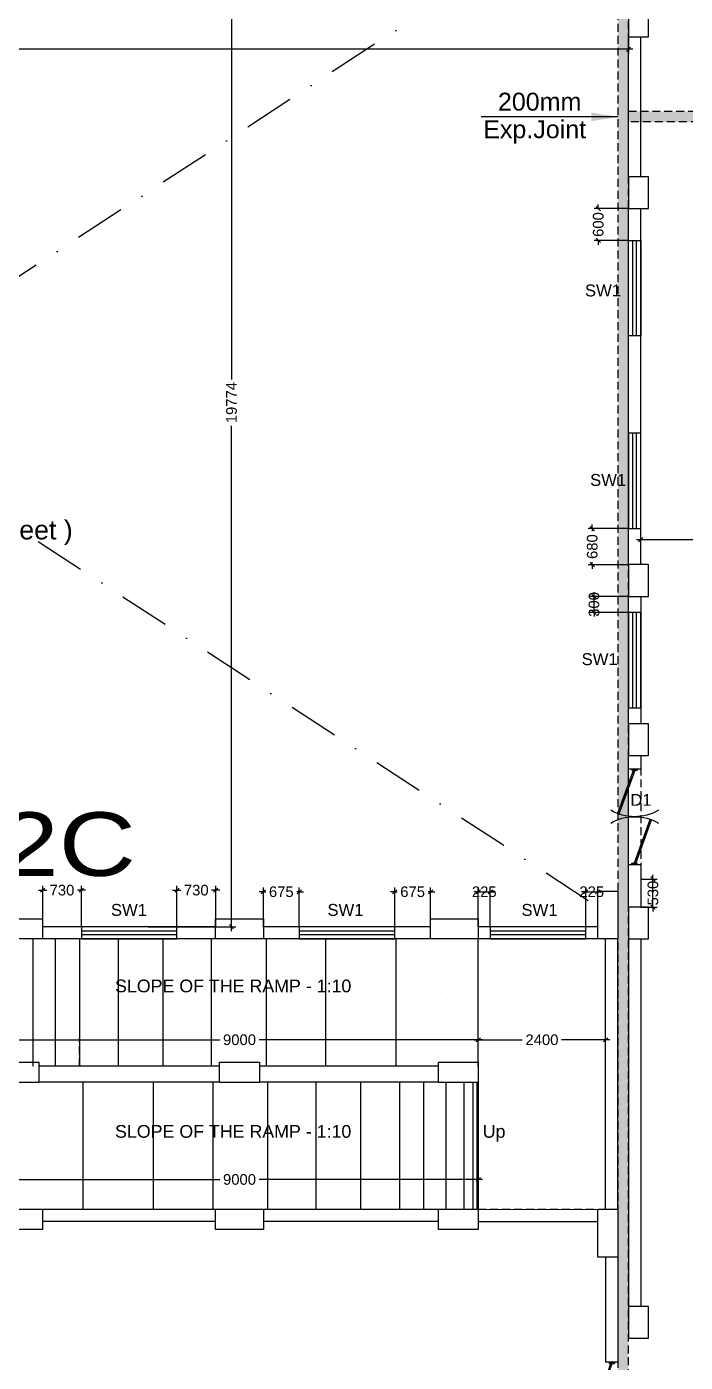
# Model space of a CAD drawing. Extents: x 6345096 to 6738923, y -6490958 to -6305885.
# Drawn here: x 6595709 to 6608120, y -6400465 to -6375273 of the extents above; entities that cross this region are included whole.
import ezdxf
from ezdxf.enums import TextEntityAlignment as Align

# ---------------------------------------------------------------- set-up
doc = ezdxf.new("R2010")
doc.units = 0
doc.header["$LTSCALE"] = 600
doc.header["$MEASUREMENT"] = 0
doc.header["$PDMODE"] = 35
doc.linetypes.add('DASHDOT', pattern=[25.4, 12.7, -6.35, 0, -6.35])
doc.linetypes.add('HIDDEN', pattern=[0.375, 0.25, -0.125])
doc.layers.get('0').update_dxf_attribs({"linetype": 'CONTINUOUS'})
doc.layers.get('Defpoints').update_dxf_attribs({"linetype": 'CONTINUOUS'})
for name, color, linetype in [('8', 8, 'CONTINUOUS'), ('BLOCKS-PROP', 2, 'CONTINUOUS'), ('DOOR', 32, 'CONTINUOUS'), ('Exp.Joint', 104, 'CONTINUOUS'), ('HS', 251, 'CONTINUOUS'), ('joinery', 7, 'CONTINUOUS'), ('LA-column', 3, 'CONTINUOUS'), ('Railing', 21, 'CONTINUOUS'), ('REVISIONS', 6, 'CONTINUOUS'), ('Stairscase', 7, 'CONTINUOUS'), ('Walls', 7, 'CONTINUOUS'), ('WIN', 151, 'CONTINUOUS'), ('Working Dim', 5, 'CONTINUOUS')]:
    doc.layers.add(name, color=color, linetype=linetype)
doc.styles.add('ari', font='arial.ttf')
doc.styles.add('ARIAL', font='arial.ttf')
doc.styles.add('ROMANS', font='romans.shx')
doc.dimstyles.new('int. dim', dxfattribs={"dimtxt": 200, "dimasz": 80, "dimexe": 80, "dimexo": 0, "dimgap": 70, "dimtad": 0, "dimdec": 0, "dimzin": 12, "dimdsep": 46, "dimtxsty": 'ari', "dimblk": 'OBLIQUE', "dimcen": 2, "dimdle": 80, "dimclrd": 256, "dimclre": 256, "dimclrt": 6, "dimadec": 0, "dimazin": 0, "dimtfac": 1, "dimtdec": 0, "dimtix": 1, "dimtmove": 2, "dimatfit": 3, "dimfxl": 1, "dimtolj": 1, "dimtzin": 0, "dimlwd": -1, "dimlwe": -1, "dimarcsym": 0})
doc.dimstyles.new('LA-Footing-dim', dxfattribs={"dimtxt": 300, "dimasz": 5, "dimexe": 25, "dimexo": 25, "dimgap": 5, "dimtad": 1, "dimdec": 0, "dimzin": 0, "dimdsep": 46, "dimtxsty": 'ROMANS', "dimblk": 'DOT', "dimcen": 0.09, "dimdle": 50, "dimclrd": 5, "dimclre": 5, "dimclrt": 6, "dimadec": 0, "dimazin": 0, "dimtfac": 1, "dimtdec": 0, "dimtix": 1, "dimtofl": 0, "dimtmove": 0, "dimatfit": 3, "dimfxl": 1, "dimtolj": 1, "dimtzin": 0, "dimarcsym": 0})

# ---------------------------------------------------------------- blocks, each defined once
blk = doc.blocks.new('_Oblique')
at = {"color": 0, "linetype": 'ByBlock', "lineweight": -2}
blk.add_line((-0.5, -0.5), (0.5, 0.5), dxfattribs=at)
blk = doc.blocks.new('*D268')
at = {"layer": 'Defpoints', "color": 0, "transparency": 16777216}
for p in [(6607280, -6384947), (6607280, -6385340, 0), (6610879, -6385340, -3)]:
    blk.add_point(p, dxfattribs=at)
at = {"layer": 'Working Dim', "transparency": 16777216}
for p, q in [((6607280, -6385340), (6607280, -6384867)), ((6610879, -6385340), (6610879, -6384867)), ((6607200, -6384947), (6608711, -6384947)), ((6610959, -6384947), (6609448, -6384947))]:
    blk.add_line(p, q, dxfattribs=at)
at = {"layer": 'Working Dim', "transparency": 16777216, "xscale": 80, "yscale": 80, "zscale": 80, "rotation": 180}
blk.add_blockref('_Oblique', (6607280, -6384947), dxfattribs=at)
at = {"layer": 'Working Dim', "transparency": 16777216, "xscale": 80, "yscale": 80, "zscale": 80}
blk.add_blockref('_Oblique', (6610879, -6384947), dxfattribs=at)
at = {"layer": 'Working Dim', "color": 6, "transparency": 16777216, "insert": (6609079, -6384947), "char_height": 200, "attachment_point": 5, "style": 'ari'}
blk.add_mtext('\\A1;3600', dxfattribs=at)
blk = doc.blocks.new('*D1073')
at = {"layer": 'Defpoints', "color": 0, "transparency": 16777216}
for p in [(6607050, -6378704, -1), (6606480, -6379304), (6607050, -6379304, 9)]:
    blk.add_point(p, dxfattribs=at)
at = {"layer": 'Working Dim', "transparency": 16777216}
for p, q in [((6606480, -6378704), (6606480, -6378624)), ((6607050, -6378704), (6606400, -6378704)), ((6606480, -6378704), (6606480, -6378713)), ((6607050, -6379304), (6606400, -6379304)), ((6606480, -6379304), (6606480, -6379296)), ((6606480, -6379304), (6606480, -6379384))]:
    blk.add_line(p, q, dxfattribs=at)
at = {"layer": 'Working Dim', "transparency": 16777216, "xscale": 80, "yscale": 80, "zscale": 80}
for p, rotation in [((6606480, -6378704), 270), ((6606480, -6379304), 90)]:
    blk.add_blockref('_Oblique', p, dxfattribs=dict(at, rotation=rotation))
at = {"layer": 'Working Dim', "color": 6, "transparency": 16777216, "insert": (6606480, -6379004), "char_height": 200, "attachment_point": 5, "rotation": 90, "style": 'ari'}
blk.add_mtext('\\A1;600', dxfattribs=at)
blk = doc.blocks.new('*D1074')
at = {"layer": 'Defpoints', "color": 0, "transparency": 16777216}
for p in [(6607050, -6384739, 9), (6606367, -6385420), (6607050, -6385420, -6)]:
    blk.add_point(p, dxfattribs=at)
at = {"layer": 'Working Dim', "transparency": 16777216}
for p, q in [((6606367, -6384739), (6606367, -6384659)), ((6607050, -6384739), (6606287, -6384739)), ((6606367, -6384739), (6606367, -6384788)), ((6607050, -6385420), (6606287, -6385420)), ((6606367, -6385420), (6606367, -6385371)), ((6606367, -6385420), (6606367, -6385500))]:
    blk.add_line(p, q, dxfattribs=at)
at = {"layer": 'Working Dim', "transparency": 16777216, "xscale": 80, "yscale": 80, "zscale": 80}
for p, rotation in [((6606367, -6384739), 270), ((6606367, -6385420), 90)]:
    blk.add_blockref('_Oblique', p, dxfattribs=dict(at, rotation=rotation))
at = {"layer": 'Working Dim', "color": 6, "transparency": 16777216, "insert": (6606367, -6385079), "char_height": 200, "attachment_point": 5, "rotation": 90, "style": 'ari'}
blk.add_mtext('\\A1;680', dxfattribs=at)
blk = doc.blocks.new('*D1075')
at = {"layer": 'Defpoints', "color": 0, "transparency": 16777216}
for p in [(6606400, -6386020), (6607050, -6386020, 9), (6607050, -6386320, 6)]:
    blk.add_point(p, dxfattribs=at)
at = {"layer": 'Working Dim', "transparency": 16777216}
for p, q in [((6606400, -6386020), (6606400, -6385940)), ((6607050, -6386020), (6606320, -6386020)), ((6606400, -6386320), (6606400, -6386020)), ((6607050, -6386320), (6606320, -6386320)), ((6606400, -6386320), (6606400, -6386400))]:
    blk.add_line(p, q, dxfattribs=at)
at = {"layer": 'Working Dim', "transparency": 16777216, "xscale": 80, "yscale": 80, "zscale": 80}
for p, rotation in [((6606400, -6386020), 270), ((6606400, -6386320), 90)]:
    blk.add_blockref('_Oblique', p, dxfattribs=dict(at, rotation=rotation))
at = {"layer": 'Working Dim', "color": 6, "transparency": 16777216, "insert": (6606400, -6386170), "char_height": 200, "attachment_point": 5, "rotation": 90, "style": 'ari'}
blk.add_mtext('\\A1;300', dxfattribs=at)
blk = doc.blocks.new('*D1076')
at = {"layer": 'Defpoints', "color": 0, "transparency": 16777216}
for p in [(6607280, -6391350, 1), (6607511, -6391350), (6607280, -6391880, -2)]:
    blk.add_point(p, dxfattribs=at)
at = {"layer": 'Working Dim', "transparency": 16777216}
for p, q in [((6607280, -6391350), (6607591, -6391350)), ((6607511, -6391350), (6607511, -6391270)), ((6607511, -6391880), (6607511, -6391350)), ((6607280, -6391880), (6607591, -6391880)), ((6607511, -6391880), (6607511, -6391960))]:
    blk.add_line(p, q, dxfattribs=at)
at = {"layer": 'Working Dim', "transparency": 16777216, "xscale": 80, "yscale": 80, "zscale": 80}
for p, rotation in [((6607511, -6391350), 270), ((6607511, -6391880), 90)]:
    blk.add_blockref('_Oblique', p, dxfattribs=dict(at, rotation=rotation))
at = {"layer": 'Working Dim', "color": 6, "transparency": 16777216, "insert": (6607511, -6391615), "char_height": 200, "attachment_point": 5, "rotation": 90, "style": 'ari'}
blk.add_mtext('\\A1;530', dxfattribs=at)
blk = doc.blocks.new('*D1207')
at = {"layer": 'Defpoints', "color": 0, "transparency": 16777216}
for p in [(6598000, -6372475, 9), (6599569, -6372475), (6598000, -6392250, 7)]:
    blk.add_point(p, dxfattribs=at)
at = {"layer": 'Working Dim', "transparency": 16777216}
for p, q in [((6598000, -6372475), (6599649, -6372475)), ((6599569, -6372395), (6599569, -6381926)), ((6599569, -6392330), (6599569, -6382799)), ((6598000, -6392250), (6599649, -6392250))]:
    blk.add_line(p, q, dxfattribs=at)
at = {"layer": 'Working Dim', "transparency": 16777216, "xscale": 80, "yscale": 80, "zscale": 80}
for p, rotation in [((6599569, -6372475), 90), ((6599569, -6392250), 270)]:
    blk.add_blockref('_Oblique', p, dxfattribs=dict(at, rotation=rotation))
at = {"layer": 'Working Dim', "color": 6, "transparency": 16777216, "insert": (6599569, -6382363), "char_height": 200, "attachment_point": 5, "rotation": 90, "style": 'ari'}
blk.add_mtext('\\A1;19774', dxfattribs=at)
blk = doc.blocks.new('_Dot')
at = {"layer": 'WIN', "color": 0, "linetype": 'ByBlock', "lineweight": -2}
blk.add_line((-0.5, 0), (-1, 0), dxfattribs=at)
at = {"layer": 'WIN', "color": 0, "linetype": 'ByBlock', "const_width": 0.5}
blk.add_lwpolyline([(-0.25, 0, 1), (0.25, 0, 1)], format="xyb", close=True, dxfattribs=at)
blk = doc.blocks.new('*D1324')
at = {"layer": 'Defpoints', "color": 0, "transparency": 16777216}
for p in [(6603320, -6391590), (6602645, -6392250, 1), (6603320, -6392250, 1)]:
    blk.add_point(p, dxfattribs=at)
at = {"layer": 'Working Dim', "transparency": 16777216}
for p, q in [((6602645, -6391590), (6602565, -6391590)), ((6602645, -6392250), (6602645, -6391510)), ((6602645, -6391590), (6602690, -6391590)), ((6603320, -6391590), (6603274, -6391590)), ((6603320, -6392250), (6603320, -6391510)), ((6603320, -6391590), (6603400, -6391590))]:
    blk.add_line(p, q, dxfattribs=at)
at = {"layer": 'Working Dim', "transparency": 16777216, "xscale": 80, "yscale": 80, "zscale": 80}
blk.add_blockref('_Oblique', (6602645, -6391590), dxfattribs=at)
at = {"layer": 'Working Dim', "transparency": 16777216, "xscale": 80, "yscale": 80, "zscale": 80, "rotation": 180}
blk.add_blockref('_Oblique', (6603320, -6391590), dxfattribs=at)
at = {"layer": 'Working Dim', "color": 6, "transparency": 16777216, "insert": (6602982, -6391590), "char_height": 200, "attachment_point": 5, "style": 'ari'}
blk.add_mtext('\\A1;675', dxfattribs=at)
blk = doc.blocks.new('*D1325')
at = {"layer": 'Defpoints', "color": 0, "transparency": 16777216}
for p in [(6599270, -6391560), (6598539, -6392250, 7), (6599270, -6392250, 1)]:
    blk.add_point(p, dxfattribs=at)
at = {"layer": 'Working Dim', "transparency": 16777216}
for p, q in [((6598539, -6392250), (6598539, -6391480)), ((6599270, -6392250), (6599270, -6391480)), ((6598459, -6391560), (6598615, -6391560)), ((6599350, -6391560), (6599194, -6391560))]:
    blk.add_line(p, q, dxfattribs=at)
at = {"layer": 'Working Dim', "transparency": 16777216, "xscale": 80, "yscale": 80, "zscale": 80, "rotation": 180}
blk.add_blockref('_Oblique', (6598539, -6391560), dxfattribs=at)
at = {"layer": 'Working Dim', "transparency": 16777216, "xscale": 80, "yscale": 80, "zscale": 80}
blk.add_blockref('_Oblique', (6599270, -6391560), dxfattribs=at)
at = {"layer": 'Working Dim', "color": 6, "transparency": 16777216, "insert": (6598904, -6391560), "char_height": 200, "attachment_point": 5, "style": 'ari'}
blk.add_mtext('\\A1;730', dxfattribs=at)
blk = doc.blocks.new('*D1336')
at = {"layer": 'Defpoints', "color": 0, "transparency": 16777216}
for p in [(6596010, -6391560), (6596010, -6392250, 1), (6596739, -6392250, 7)]:
    blk.add_point(p, dxfattribs=at)
at = {"layer": 'Working Dim', "transparency": 16777216}
for p, q in [((6596010, -6392250), (6596010, -6391480)), ((6596739, -6392250), (6596739, -6391480)), ((6595930, -6391560), (6596085, -6391560)), ((6596819, -6391560), (6596664, -6391560))]:
    blk.add_line(p, q, dxfattribs=at)
at = {"layer": 'Working Dim', "transparency": 16777216, "xscale": 80, "yscale": 80, "zscale": 80, "rotation": 180}
blk.add_blockref('_Oblique', (6596010, -6391560), dxfattribs=at)
at = {"layer": 'Working Dim', "transparency": 16777216, "xscale": 80, "yscale": 80, "zscale": 80}
blk.add_blockref('_Oblique', (6596739, -6391560), dxfattribs=at)
at = {"layer": 'Working Dim', "color": 6, "transparency": 16777216, "insert": (6596374, -6391560), "char_height": 200, "attachment_point": 5, "style": 'ari'}
blk.add_mtext('\\A1;730', dxfattribs=at)
blk = doc.blocks.new('*D1337')
at = {"layer": 'Defpoints', "color": 0, "transparency": 16777216}
for p in [(6600170, -6391590), (6600170, -6392250, 1), (6600845, -6392250, 1)]:
    blk.add_point(p, dxfattribs=at)
at = {"layer": 'Working Dim', "transparency": 16777216}
for p, q in [((6600170, -6391590), (6600090, -6391590)), ((6600170, -6392250), (6600170, -6391510)), ((6600170, -6391590), (6600215, -6391590)), ((6600845, -6391590), (6600799, -6391590)), ((6600845, -6392250), (6600845, -6391510)), ((6600845, -6391590), (6600925, -6391590))]:
    blk.add_line(p, q, dxfattribs=at)
at = {"layer": 'Working Dim', "transparency": 16777216, "xscale": 80, "yscale": 80, "zscale": 80}
blk.add_blockref('_Oblique', (6600170, -6391590), dxfattribs=at)
at = {"layer": 'Working Dim', "transparency": 16777216, "xscale": 80, "yscale": 80, "zscale": 80, "rotation": 180}
blk.add_blockref('_Oblique', (6600845, -6391590), dxfattribs=at)
at = {"layer": 'Working Dim', "color": 6, "transparency": 16777216, "insert": (6600507, -6391590), "char_height": 200, "attachment_point": 5, "style": 'ari'}
blk.add_mtext('\\A1;675', dxfattribs=at)
blk = doc.blocks.new('*D1338')
at = {"layer": 'Defpoints', "color": 0, "transparency": 16777216}
for p in [(6604445, -6391590), (6604220, -6392250, -4), (6604445, -6392250, -2)]:
    blk.add_point(p, dxfattribs=at)
at = {"layer": 'Working Dim', "transparency": 16777216}
for p, q in [((6604220, -6391590), (6604140, -6391590)), ((6604220, -6392250), (6604220, -6391510)), ((6604220, -6391590), (6604445, -6391590)), ((6604445, -6392250), (6604445, -6391510)), ((6604445, -6391590), (6604525, -6391590))]:
    blk.add_line(p, q, dxfattribs=at)
at = {"layer": 'Working Dim', "transparency": 16777216, "xscale": 80, "yscale": 80, "zscale": 80}
blk.add_blockref('_Oblique', (6604220, -6391590), dxfattribs=at)
at = {"layer": 'Working Dim', "transparency": 16777216, "xscale": 80, "yscale": 80, "zscale": 80, "rotation": 180}
blk.add_blockref('_Oblique', (6604445, -6391590), dxfattribs=at)
at = {"layer": 'Working Dim', "color": 6, "transparency": 16777216, "insert": (6604332, -6391590), "char_height": 200, "attachment_point": 5, "style": 'ari'}
blk.add_mtext('\\A1;225', dxfattribs=at)
blk = doc.blocks.new('*D1339')
at = {"layer": 'Defpoints', "color": 0, "transparency": 16777216}
for p in [(6606470, -6391590), (6606245, -6392250, -2), (6606470, -6392250, -9)]:
    blk.add_point(p, dxfattribs=at)
at = {"layer": 'Working Dim', "transparency": 16777216}
for p, q in [((6606245, -6391590), (6606165, -6391590)), ((6606245, -6392250), (6606245, -6391510)), ((6606245, -6391590), (6606470, -6391590)), ((6606470, -6392250), (6606470, -6391510)), ((6606470, -6391590), (6606550, -6391590))]:
    blk.add_line(p, q, dxfattribs=at)
at = {"layer": 'Working Dim', "transparency": 16777216, "xscale": 80, "yscale": 80, "zscale": 80}
blk.add_blockref('_Oblique', (6606245, -6391590), dxfattribs=at)
at = {"layer": 'Working Dim', "transparency": 16777216, "xscale": 80, "yscale": 80, "zscale": 80, "rotation": 180}
blk.add_blockref('_Oblique', (6606470, -6391590), dxfattribs=at)
at = {"layer": 'Working Dim', "color": 6, "transparency": 16777216, "insert": (6606357, -6391590), "char_height": 200, "attachment_point": 5, "style": 'ari'}
blk.add_mtext('\\A1;225', dxfattribs=at)
blk = doc.blocks.new('*D1342')
at = {"layer": 'Defpoints', "color": 0, "transparency": 16777216}
for p in [(6606619, -6394382), (6604219, -6394580, -5), (6606619, -6394580, -7)]:
    blk.add_point(p, dxfattribs=at)
at = {"layer": 'Working Dim', "transparency": 16777216}
for p, q in [((6604139, -6394382), (6605049, -6394382)), ((6604219, -6394580), (6604219, -6394302)), ((6606699, -6394382), (6605789, -6394382)), ((6606619, -6394580), (6606619, -6394302))]:
    blk.add_line(p, q, dxfattribs=at)
at = {"layer": 'Working Dim', "transparency": 16777216, "xscale": 80, "yscale": 80, "zscale": 80, "rotation": 180}
blk.add_blockref('_Oblique', (6604219, -6394382), dxfattribs=at)
at = {"layer": 'Working Dim', "transparency": 16777216, "xscale": 80, "yscale": 80, "zscale": 80}
blk.add_blockref('_Oblique', (6606619, -6394382), dxfattribs=at)
at = {"layer": 'Working Dim', "color": 6, "transparency": 16777216, "insert": (6605419, -6394382), "char_height": 200, "attachment_point": 5, "style": 'ari'}
blk.add_mtext('\\A1;2400', dxfattribs=at)
blk = doc.blocks.new('*D1345')
at = {"layer": 'Defpoints', "color": 0, "transparency": 16777216}
for p in [(6595219, -6394382, 0), (6604219, -6394382, 5), (6604219, -6394382)]:
    blk.add_point(p, dxfattribs=at)
at = {"layer": 'Working Dim', "transparency": 16777216}
for p, q in [((6595139, -6394382), (6599351, -6394382)), ((6595219, -6394382), (6595219, -6394302)), ((6604299, -6394382), (6600088, -6394382)), ((6604219, -6394382), (6604219, -6394302))]:
    blk.add_line(p, q, dxfattribs=at)
at = {"layer": 'Working Dim', "transparency": 16777216, "xscale": 80, "yscale": 80, "zscale": 80, "rotation": 180}
blk.add_blockref('_Oblique', (6595219, -6394382), dxfattribs=at)
at = {"layer": 'Working Dim', "transparency": 16777216, "xscale": 80, "yscale": 80, "zscale": 80}
blk.add_blockref('_Oblique', (6604219, -6394382), dxfattribs=at)
at = {"layer": 'Working Dim', "color": 6, "transparency": 16777216, "insert": (6599719, -6394382), "char_height": 200, "attachment_point": 5, "style": 'ari'}
blk.add_mtext('\\A1;9000', dxfattribs=at)
blk = doc.blocks.new('*D1346')
at = {"layer": 'Defpoints', "color": 0, "transparency": 16777216}
for p in [(6604219, -6397017), (6595219, -6397228, 5), (6604219, -6397228, 5)]:
    blk.add_point(p, dxfattribs=at)
at = {"layer": 'Working Dim', "transparency": 16777216}
for p, q in [((6595139, -6397017), (6599351, -6397017)), ((6595219, -6397228), (6595219, -6396937)), ((6604299, -6397017), (6600088, -6397017)), ((6604219, -6397228), (6604219, -6396937))]:
    blk.add_line(p, q, dxfattribs=at)
at = {"layer": 'Working Dim', "transparency": 16777216, "xscale": 80, "yscale": 80, "zscale": 80, "rotation": 180}
blk.add_blockref('_Oblique', (6595219, -6397017), dxfattribs=at)
at = {"layer": 'Working Dim', "transparency": 16777216, "xscale": 80, "yscale": 80, "zscale": 80}
blk.add_blockref('_Oblique', (6604219, -6397017), dxfattribs=at)
at = {"layer": 'Working Dim', "color": 6, "transparency": 16777216, "insert": (6599719, -6397017), "char_height": 200, "attachment_point": 5, "style": 'ari'}
blk.add_mtext('\\A1;9000', dxfattribs=at)
blk = doc.blocks.new('Z$W@#5624')
at = {"layer": 'DOOR'}
for p, q in [((19, 470), (840, 769)), ((28, 446), (849, 745)), ((183, 529), (192, 506)), ((188, 518), (680, 697)), ((676, 709), (685, 685)), ((0, 400), (0, 499)), ((0, 499), (25, 499)), ((0, 400), (25, 400)), ((19, 470), (28, 446)), ((25, 400), (25, 499)), ((1770, 453), (949, 154)), ((1779, 429), (957, 130)), ((1610, 381), (1117, 202)), ((1614, 369), (1606, 393)), ((1779, 429), (1770, 453)), ((1798, 499), (1773, 499)), ((1773, 400), (1773, 499)), ((1798, 400), (1773, 400)), ((1798, 400), (1798, 499)), ((1113, 214), (1122, 190))]:
    blk.add_line(p, q, dxfattribs=at)
at = {"layer": 'DOOR', "color": 145}
for centre, start_param, end_param in [((0, 449), 2.617994, 3.665191), ((1798, 449), -0.523599, 0.523599)]:
    blk.add_ellipse(centre, major_axis=(-899, 0), ratio=1, start_param=start_param, end_param=end_param, dxfattribs=at)
blk = doc.blocks.new('*D2048')
at = {"layer": 'Defpoints', "color": 0, "transparency": 16777216}
for p in [(6576790, -6375462), (6607050, -6375462), (6607050, -6375698)]:
    blk.add_point(p, dxfattribs=at)
at = {"layer": 'Working Dim', "transparency": 16777216}
for p, q in [((6576790, -6375462), (6576790, -6375778)), ((6607050, -6375462), (6607050, -6375778)), ((6576710, -6375698), (6591474, -6375698)), ((6607130, -6375698), (6592365, -6375698))]:
    blk.add_line(p, q, dxfattribs=at)
at = {"layer": 'Working Dim', "transparency": 16777216, "xscale": 80, "yscale": 80, "zscale": 80, "rotation": 180}
blk.add_blockref('_Oblique', (6576790, -6375698), dxfattribs=at)
at = {"layer": 'Working Dim', "transparency": 16777216, "xscale": 80, "yscale": 80, "zscale": 80}
blk.add_blockref('_Oblique', (6607050, -6375698), dxfattribs=at)
at = {"layer": 'Working Dim', "color": 6, "transparency": 16777216, "insert": (6591920, -6375698), "char_height": 200, "attachment_point": 5, "style": 'ari'}
blk.add_mtext('\\A1;30260', dxfattribs=at)
blk = doc.blocks.new('A$C2CD672AE')
at = {"layer": 'Railing', "color": 8, "linetype": 'HIDDEN'}
for p, q in [((69025.1, 61544.2, 3.6), (65615.1, 61544.2, 0.9)), ((73150.1, 61544.2, 3.5), (69775.1, 61544.2, 3.6)), ((69025.1, 61244.2, 3.6), (65615.1, 61244.2, 0.9)), ((73150.1, 61244.2, 3.5), (69767.4, 61244.2, 3.6)), ((68950.1, 58844.2, 4.6), (65690.1, 58844.2, 4.6)), ((73150.1, 58844.2, 4.6), (69850.1, 58844.2, 4.6)), ((73900.1, 58844.3, 7.5), (76150.1, 58844.3, 7.5)), ((68950.1, 58614.2, 4.6), (65690.1, 58614.2, 4.6)), ((73150.1, 58614.2, 4.6), (69850.1, 58614.2, 4.6)), ((73900.1, 58614.3, 7.5), (76150.1, 58614.3, 7.5))]:
    blk.add_line(p, q, dxfattribs=at)
at = {"layer": 'Stairscase', "color": 8, "linetype": 'HIDDEN'}
for p, q in [((65513.5, 61544.7, 7.5), (65513.8, 63944.7, 7.5)), ((65934.6, 61544.7, 7.6), (65934.9, 63944.7, 7.6)), ((66387.5, 61544.7, 7.5), (66387.9, 63944.7, 7.5)), ((67119.2, 61544.6, 7.5), (67119.5, 63944.6, 7.5)), ((67959.7, 61544.4, 7.5), (67960.1, 63944.4, 5.9)), ((68869.8, 61544.3, 7.5), (68870.1, 63944.3, 7.5)), ((69905.9, 61544.2, 7.5), (69906.2, 63944.2, 7.5)), ((71026.1, 61544, 7.5), (71026.4, 63944, 7.5)), ((72352.4, 61543.9, 7.5), (72352.7, 63943.9, 7.5)), ((73899.9, 61543.7, 7.5), (73900.2, 63943.7, 7.5)), ((66447.6, 61244.2, 7.5), (66447.6, 58844.2, 7.5)), ((67773.9, 61244.2, 7.5), (67773.9, 58844.2, 7.5)), ((68894.1, 61244.2, 7.5), (68894.1, 58844.2, 7.5)), ((69930.2, 61244.2, 7.5), (69930.2, 58844.2, 7.5)), ((70840.2, 61244.2, 7.5), (70840.2, 58844.2, 5.8)), ((71680.8, 61244.2, 7.5), (71680.8, 58844.2, 7.5)), ((72412.4, 61244.2, 7.5), (72412.4, 58844.2, 7.5)), ((72865.3, 61244.2, 7.5), (72865.3, 58844.2, 7.5)), ((73286.5, 61244.3, 7.5), (73286.5, 58844.3, 7.5)), ((73626.8, 61244.3, 7.5), (73626.8, 58844.3, 7.5)), ((73795.3, 61244.3, 7.5), (73795.3, 58844.3, 7.5)), ((73870.4, 61244.3, 7.5), (73870.4, 58844.3, 7.5)), ((73900.1, 61244.3, 7.5), (73900.1, 58844.2, 7.5))]:
    blk.add_line(p, q, dxfattribs=at)
at = {"layer": 'Stairscase', "color": 8, "linetype": 'HIDDEN', "const_width": 0.0214, "elevation": 7.5}
for points in [[(64517.5, 62750.9), (73416.2, 62750.9), (73106, 63196.7), (72953.4, 63026.8), (73416.2, 62750.9), (73106, 62316.1), (72953.4, 62485.9), (73416.2, 62750.9)], [(74208.5, 60037.6), (66443, 60037.6), (66753.2, 59591.8), (66905.8, 59761.6), (66443, 60037.6), (66753.2, 60472.3), (66905.8, 60302.6), (66443, 60037.6)]]:
    blk.add_lwpolyline(points, dxfattribs=at)
at = {"layer": 'Walls', "color": 8, "linetype": 'HIDDEN'}
for p, q in [((76730.1, 78319.4), (76730.1, 80961.5)), ((76960.1, 78319.4), (76960.1, 80961.5)), ((76730.1, 71004.4), (76730.1, 77719.4)), ((76960.1, 71004.4), (76960.1, 77719.4)), ((76730.1, 68004.3), (76730.1, 70404.4)), ((76960.1, 70404.4), (76960.1, 68004.3)), ((76730.1, 64544.2), (76730.1, 67404.3)), ((76960.1, 67404.3), (76960.1, 64544.2)), ((68950.1, 64174.3, 2.4), (65690.1, 64174.3, 2.4)), ((73000.1, 64174.3, 2.4), (69850.1, 64174.3, 2.4)), ((76150.1, 64174.3, 2.4), (73900.1, 64174.3, 2.4)), ((68950.1, 63944.3, 2.4), (65690.1, 63944.3, 2.4)), ((73000.1, 63944.3, 2.4), (69850.1, 63944.3, 2.4)), ((76150.1, 63944.3, 2.4), (73900.1, 63944.3, 2.4)), ((76300.1, 58844.3, 2.4), (76300.1, 63944.3, 2.4)), ((76530.1, 58844.3, 2.4), (76530.1, 63944.3, 2.4)), ((76730.1, 63944.2, 2.4), (76730.1, 57014.2, 2.4)), ((76960.1, 63944.2, 2.4), (76960.1, 57014.2, 2.4)), ((76300.1, 57944.3, 2.4), (76300.1, 55959.2, 2.4)), ((76530.1, 57944.3, 2.4), (76530.1, 55959.2, 2.4)), ((76530.1, 55959.2, 2.4), (76300.1, 55959.2, 2.4))]:
    blk.add_line(p, q, dxfattribs=at)
at = {"layer": 'Stairscase', "color": 8, "linetype": 'HIDDEN', "style": 'ARIAL'}
for s, p in [('SLOPE OF THE RAMP - 1:10', (69280.5, 62937.8, 7.5)), ('SLOPE OF THE RAMP - 1:10', (69280.5, 60194.5, 7.5)), ('Up', (74197.4, 60194.5, 7.5))]:
    blk.add_text(s, height=240, rotation=359.99997, dxfattribs=at).set_placement(p, align=Align.CENTER)

msp = doc.modelspace()

# ---------------------------------------------------------------- hatches: boundary and pattern name
at = {"layer": 'Exp.Joint', "linetype": 'HIDDEN'}
for points in [[(6607049.53, -6334493.662), (6606849.529, -6334493.662), (6606849.529, -6455196.234), (6607049.53, -6455196.234)], [(6611295.861, -6377068.438), (6611295.861, -6376868.438), (6607049.53, -6376868.438), (6607049.53, -6377068.438)], [(6611295.861, -6377068.438), (6611295.861, -6376868.438), (6607049.53, -6376868.438), (6607049.53, -6377068.438)], [(6607049.53, -6376868.51), (6611410.732, -6376868.51), (6611410.732, -6377068.51), (6607049.53, -6377068.51)]]:
    msp.add_hatch(color=256, dxfattribs=at).paths.add_polyline_path(points)

# ---------------------------------------------------------------- linework, layer by layer
at = {"layer": 'Exp.Joint', "linetype": 'HIDDEN', "elevation": -11180.98}
msp.add_lwpolyline([(6607049.53, -6334493.662), (6606849.529, -6334493.662), (6606849.529, -6455196.234), (6607049.53, -6455196.234)], close=True, dxfattribs=at)
at = {"layer": 'Exp.Joint', "linetype": 'HIDDEN', "elevation": 5.322}
msp.add_lwpolyline([(6611297.856, -6377068.438), (6607049.53, -6377068.438), (6607049.53, -6376868.438), (6611297.856, -6376868.438)], dxfattribs=at)
at = {"layer": 'LA-column', "color": 2}
for points, elevation in [([(6607429.53, -6375462.438), (6607429.53, -6374862.438), (6607049.53, -6374862.438), (6607049.53, -6375462.438)], 1.245), ([(6607429.53, -6378704.481), (6607429.53, -6378104.481), (6607049.53, -6378104.481), (6607049.53, -6378704.481)], 2.581), ([(6607429.53, -6386019.539), (6607429.53, -6385419.539), (6607049.53, -6385419.539), (6607049.53, -6386019.539)], -2.315), ([(6607429.529, -6389019.626), (6607429.529, -6388419.626), (6607049.529, -6388419.626), (6607049.529, -6389019.626)], 2.39), ([(6607429.53, -6392479.676), (6607429.53, -6391879.676), (6607049.53, -6391879.676), (6607049.53, -6392479.676)], 2.39), ([(6596009.528, -6392099.635), (6596009.528, -6392479.635), (6595109.528, -6392479.635), (6595109.528, -6392099.635)], 5.074), ([(6600169.529, -6392099.635), (6600169.529, -6392479.635), (6599269.529, -6392479.635), (6599269.529, -6392099.635)], 5.131), ([(6604219.529, -6392099.635), (6604219.529, -6392479.635), (6603319.529, -6392479.635), (6603319.529, -6392099.635)], 5.131), ([(6595934.528, -6394804.676), (6595934.528, -6395184.676), (6595184.528, -6395184.676), (6595184.528, -6394804.676)], 2.39), ([(6600094.528, -6394804.676), (6600094.528, -6395184.676), (6599344.528, -6395184.676), (6599344.528, -6394804.676)], 5.131), ([(6604219.528, -6394804.676), (6604219.528, -6395184.676), (6603469.528, -6395184.676), (6603469.528, -6394804.676)], 5.074), ([(6596009.528, -6397579.635), (6596009.528, -6397959.635), (6595109.528, -6397959.635), (6595109.528, -6397579.635)], 6.106), ([(6600169.529, -6397579.635), (6600169.529, -6397959.635), (6599269.529, -6397959.635), (6599269.529, -6397579.635)], 6.163), ([(6604219.529, -6397579.635), (6604219.529, -6397959.635), (6603469.529, -6397959.635), (6603469.529, -6397579.635)], 6.163), ([(6606469.529, -6397579.635), (6606849.529, -6397579.635), (6606849.529, -6398479.635), (6606469.529, -6398479.635)], 0), ([(6607429.53, -6400009.676), (6607429.53, -6399409.676), (6607049.53, -6399409.676), (6607049.53, -6400009.676)], 0.34)]:
    msp.add_lwpolyline(points, close=True, dxfattribs=dict(at, elevation=elevation))
msp.add_lwpolyline([(6606849.529, -6392479.676), (6606469.529, -6392479.676), (6606469.529, -6391579.676), (6606849.529, -6391579.676)], close=True, dxfattribs=at)
at = {"layer": 'Railing'}
for p, q in [((6599344.529, -6394879.668, 3.601), (6595934.528, -6394879.676, 0.86)), ((6603469.528, -6394879.66, 3.545), (6600094.529, -6394879.668, 3.61)), ((6599344.529, -6395179.668, 3.601), (6595934.528, -6395179.676, 0.86)), ((6603469.528, -6395179.66, 3.545), (6600086.803, -6395179.668, 3.601)), ((6599269.529, -6397579.678, 4.633), (6596009.528, -6397579.654, 4.576)), ((6603469.53, -6397579.659, 4.633), (6600169.529, -6397579.679, 4.633)), ((6604219.442, -6397579.646, 7.521), (6606469.53, -6397579.645, 7.521)), ((6599269.529, -6397809.678, 4.633), (6596009.528, -6397809.654, 4.576)), ((6603469.53, -6397809.659, 4.633), (6600169.529, -6397809.679, 4.633)), ((6604219.442, -6397809.646, 7.521), (6606469.53, -6397809.645, 7.521))]:
    msp.add_line(p, q, dxfattribs=at)
at = {"layer": 'Stairscase', "color": 8}
for p, q in [((6595832.848, -6394879.158, 7.521), (6595833.164, -6392479.158, 7.521)), ((6596254.002, -6394879.198, 7.578), (6596254.317, -6392479.198, 7.578)), ((6596706.921, -6394879.25, 7.521), (6596707.237, -6392479.25, 7.521)), ((6597438.542, -6394879.346, 7.521), (6597438.858, -6392479.346, 7.521)), ((6598279.129, -6394879.457, 7.521), (6598279.444, -6392479.463, 5.867)), ((6599189.133, -6394879.577, 7.521), (6599189.448, -6392479.577, 7.521)), ((6600225.261, -6394879.713, 7.521), (6600225.576, -6392479.713, 7.521)), ((6601345.455, -6394879.861, 7.521), (6601345.77, -6392479.861, 7.521)), ((6602671.746, -6394880.035, 7.521), (6602672.061, -6392480.035, 7.521)), ((6596766.975, -6395179.66, 7.464), (6596766.975, -6397579.66, 7.464)), ((6598093.266, -6395179.661, 7.464), (6598093.266, -6397579.661, 7.464)), ((6599213.46, -6395179.662, 7.464), (6599213.46, -6397579.662, 7.464)), ((6600249.588, -6395179.662, 7.464), (6600249.588, -6397579.662, 7.464)), ((6601159.592, -6395179.663, 7.464), (6601159.592, -6397579.656, 5.81)), ((6602000.179, -6395179.663, 7.464), (6602000.178, -6397579.663, 7.464)), ((6602731.8, -6395179.664, 7.464), (6602731.799, -6397579.664, 7.464)), ((6603184.72, -6395179.656, 7.521), (6603184.719, -6397579.656, 7.521)), ((6603605.873, -6395179.641, 7.464), (6603605.872, -6397579.641, 7.464)), ((6603946.185, -6395179.639, 7.464), (6603946.184, -6397579.639, 7.464)), ((6604114.718, -6395179.639, 7.464), (6604114.717, -6397579.639, 7.464)), ((6604189.828, -6395179.64, 7.464), (6604189.827, -6397579.64, 7.464))]:
    msp.add_line(p, q, dxfattribs=at)
at = {"layer": 'Stairscase'}
for p, q in [((6604219.284, -6394880.239, 7.521), (6604219.599, -6392480.239, 7.521)), ((6604219.437, -6395179.648, 7.464), (6604219.437, -6397579.662, 7.464))]:
    msp.add_line(p, q, dxfattribs=at)
at = {"layer": 'Stairscase', "color": 7, "const_width": 0.0214, "elevation": 7.464}
for points in [[(6594836.904, -6393672.99), (6603735.546, -6393672.997), (6603425.395, -6393227.25), (6603272.764, -6393397.08), (6603735.546, -6393672.997), (6603425.394, -6394107.754), (6603272.764, -6393938.004), (6603735.546, -6393672.997)], [(6604527.833, -6396386.349), (6596762.405, -6396386.342), (6597072.557, -6396832.089), (6597225.187, -6396662.258), (6596762.405, -6396386.342), (6597072.557, -6395951.585), (6597225.187, -6396121.335), (6596762.405, -6396386.342)]]:
    msp.add_lwpolyline(points, dxfattribs=at)
at = {"layer": 'Walls', "color": 6, "linetype": 'DASHDOT', "ltscale": 0.125}
for p, q in [((6607049.53, -6372475.548), (6576789.529, -6392249.669)), ((6576789.529, -6372475.548), (6607049.53, -6392249.669))]:
    msp.add_line(p, q, dxfattribs=at)
at = {"layer": 'Walls', "linetype": 'Continuous'}
for p, q in [((6607049.53, -6378104.463), (6607049.53, -6375462.42)), ((6607279.53, -6378104.463), (6607279.53, -6375462.42)), ((6607049.53, -6385419.521), (6607049.53, -6378704.463)), ((6607279.53, -6385419.521), (6607279.53, -6378704.463)), ((6607049.53, -6388419.608), (6607049.53, -6386019.539)), ((6607279.53, -6386019.543), (6607279.53, -6388419.608)), ((6607049.53, -6389273.864), (6607049.53, -6389019.608)), ((6607279.53, -6389019.608), (6607279.53, -6389273.864)), ((6607049.53, -6391879.654), (6607049.53, -6391073.864)), ((6607279.53, -6391073.864), (6607279.53, -6391879.658)), ((6599269.529, -6392249.645, 2.39), (6596009.528, -6392249.647, 2.39)), ((6599269.529, -6392479.645, 2.39), (6596009.528, -6392479.647, 2.39)), ((6603319.53, -6392249.647, 2.39), (6600169.529, -6392249.649, 2.39)), ((6603319.53, -6392479.647, 2.39), (6600169.529, -6392479.649, 2.39)), ((6606469.53, -6392249.645, 2.39), (6604219.439, -6392249.646, 2.39)), ((6606469.53, -6392479.645, 2.39), (6604219.439, -6392479.646, 2.39)), ((6606619.442, -6397579.645, 2.39), (6606619.439, -6392479.645, 2.39)), ((6606849.442, -6397579.645, 2.39), (6606849.439, -6392479.645, 2.39)), ((6607049.53, -6392479.676, 2.39), (6607049.53, -6399409.676, 2.39)), ((6607279.53, -6392479.676, 2.39), (6607279.53, -6399409.676, 2.39)), ((6606619.53, -6398479.635, 2.39), (6606619.44, -6400464.734, 2.39)), ((6606849.53, -6398479.635, 2.39), (6606849.44, -6400464.734, 2.39)), ((6606849.44, -6400464.734, 2.39), (6606619.44, -6400464.734, 2.39))]:
    msp.add_line(p, q, dxfattribs=at)
at = {"layer": 'Walls'}
for p, q in [((6607049.53, -6389273.864), (6607279.53, -6389273.864)), ((6607049.53, -6391073.864), (6607279.53, -6391073.864)), ((6607049.53, -6391073.864), (6607279.53, -6391073.864))]:
    msp.add_line(p, q, dxfattribs=at)
at = {"layer": 'WIN', "linetype": 'Continuous'}
msp.add_line((6607196.746, -6379304.452, 3.176), (6607196.746, -6381104.452, 3.176), dxfattribs=at)
for points, elevation in [([(6607049.529, -6381104.452), (6607049.529, -6379304.452), (6607279.53, -6379304.452), (6607279.53, -6381104.452)], 2.136), ([(6607049.53, -6384739.259), (6607279.53, -6384739.259), (6607279.53, -6382939.259), (6607049.53, -6382939.259)], 1.373), ([(6607126.53, -6384739.259), (6607202.53, -6384739.259), (6607202.53, -6382939.259), (6607126.53, -6382939.259)], 1.373), ([(6607049.53, -6388119.576), (6607279.53, -6388119.576), (6607279.53, -6386319.576), (6607049.53, -6386319.576)], 6.487), ([(6607126.53, -6388119.576), (6607202.53, -6388119.576), (6607202.53, -6386319.576), (6607126.53, -6386319.576)], 6.487), ([(6596739.19, -6392249.646), (6596739.19, -6392479.646), (6598539.19, -6392479.646), (6598539.19, -6392249.646)], 2.39), ([(6596739.19, -6392335.097), (6596739.19, -6392394.195), (6598539.19, -6392394.195), (6598539.19, -6392335.097)], 2.39), ([(6600844.529, -6392249.648), (6600844.529, -6392479.648), (6602644.529, -6392479.648), (6602644.529, -6392249.648)], 2.39), ([(6600844.529, -6392335.098), (6600844.529, -6392394.197), (6602644.529, -6392394.197), (6602644.529, -6392335.098)], 2.39), ([(6604444.734, -6392249.646), (6604444.734, -6392479.646), (6606244.734, -6392479.646), (6606244.734, -6392249.646)], 2.39), ([(6604444.734, -6392335.096), (6604444.734, -6392394.195), (6606244.734, -6392394.195), (6606244.734, -6392335.096)], 2.39)]:
    msp.add_lwpolyline(points, close=True, dxfattribs=dict(at, elevation=elevation))
at = {"layer": 'WIN', "linetype": 'Continuous', "elevation": 3.176}
msp.add_lwpolyline([(6607132.313, -6381104.452), (6607132.313, -6379304.452)], dxfattribs=at)

# ---------------------------------------------------------------- block references
at = {"layer": 'DOOR', "linetype": 'Continuous', "xscale": -1.001247152686119, "yscale": 1.001247152686119, "zscale": 1.001247151760859, "rotation": 270}
for p in [(6606714.53, -6391073.816), (6606284.44, -6402264.734, 2.39)]:
    msp.add_blockref('Z$W@#5624', p, dxfattribs=at)
at = {"layer": 'HS'}
msp.add_blockref('A$C2CD672AE', (6530319.294, -6456423.902, 8.17), dxfattribs=at)

# ---------------------------------------------------------------- texts
at = {"layer": '8', "color": 6, "style": 'ari'}
msp.add_text('D1', height=225, dxfattribs=at).set_placement((6607283.937, -6389968.29, -2.39), align=Align.CENTER)
at = {"layer": 'BLOCKS-PROP', "color": 10, "style": 'ARIAL', "width": 1.2}
msp.add_text('BLOCK - 2C', height=1200, dxfattribs=at).set_placement((6592176.151, -6391290.729, 2.44), align=Align.CENTER)
at = {"layer": 'Exp.Joint', "color": 7, "style": 'ARIAL'}
for s, p in [('200mm', (6605375.219, -6376855.072, 18.707)), ('Exp.Joint', (6605281.837, -6377376.082, 18.707))]:
    msp.add_text(s, height=337.5, dxfattribs=at).set_placement(p, align=Align.CENTER)
at = {"layer": 'joinery', "style": 'ari'}
for p in [(6606569.858, -6380360.085, 3.167), (6606666.13, -6383934.139, -2.318), (6606506.777, -6387314.456, 6.487), (6597636.11, -6392044.458, 5.867), (6601716.004, -6392044.458, 1.948), (6605373.395, -6392044.456, 4.157)]:
    msp.add_text('SW1', height=225, dxfattribs=at).set_placement(p, align=Align.CENTER)
at = {"layer": 'REVISIONS', "style": 'ARIAL'}
msp.add_text('( to be covered with polycorbonate sheet )', height=360, dxfattribs=at).set_placement((6591893.314, -6384943.413), align=Align.CENTER)
at = {"layer": 'Stairscase', "color": 7, "style": 'ARIAL'}
for s, p in [('SLOPE OF THE RAMP - 1:10', (6599599.874, -6393486.116, 7.464)), ('SLOPE OF THE RAMP - 1:10', (6599599.874, -6396229.388, 7.464)), ('Up', (6604516.767, -6396229.39, 7.464))]:
    msp.add_text(s, height=240, rotation=359.999968, dxfattribs=at).set_placement(p, align=Align.CENTER)

# ---------------------------------------------------------------- dimensions: what is measured, and where the dimension line sits
at = {"layer": 'Working Dim', "color": 6}
for base, p1, p2, angle, picture, middle in [((6599568.74, -6372475.442), (6597999.507, -6392249.628, 6.785), (6597999.507, -6372475.442, 9.117), 90, '*D1207', (6599568.74, -6382362.535)), ((6606480.435, -6379304.452), (6607049.53, -6378704.463, -1.339), (6607049.53, -6379304.452, 8.552), 90, '*D1073', (6606480.435, -6379004.457)), ((6606366.992, -6385419.521), (6607049.53, -6384739.259, 8.552), (6607049.53, -6385419.521, -6.234), 90, '*D1074', (6606366.992, -6385079.39)), ((6607279.53, -6384946.919, 2.44), (6610879.175, -6385339.574, -0.461), (6607279.53, -6385339.539, 2.816), 180, '*D268', (6609079.352, -6384946.919, 2.44)), ((6606400.484, -6386019.539), (6607049.53, -6386319.576, 6.487), (6607049.53, -6386019.539, 8.552), 90, '*D1075', (6606400.484, -6386169.557)), ((6596009.528, -6391559.526, 2.39), (6596739.19, -6392249.645, 9.174), (6596009.528, -6392249.647, 3.545), 180, '*D1336', (6596374.359, -6391559.526, 2.39)), ((6600169.529, -6391589.897, 2.39), (6600844.529, -6392249.648, 3.601), (6600169.529, -6392249.647, 3.601), 180, '*D1337', (6600507.029, -6391589.897, 2.39)), ((6607510.739, -6391349.633), (6607279.53, -6391879.658, -1.53), (6607279.53, -6391349.633, 0.931), 90, '*D1076', (6607510.739, -6391614.646))]:
    dim = msp.add_linear_dim(base=base, p1=p1, p2=p2, angle=angle, dimstyle='int. dim', override={"dimtxt": 200, "dimarcsym": 1}, dxfattribs=at)
    dim.commit()
    dim.dimension.update_dxf_attribs({"geometry": picture, "text_midpoint": middle})
for base, p1, p2, picture, middle in [((6607049.53, -6375698.024), (6576789.529, -6375462.438), (6607049.53, -6375462.42), '*D2048', (6591919.529, -6375698.024)), ((6599269.529, -6391559.526, 2.39), (6598539.19, -6392249.645, 9.174), (6599269.529, -6392249.645, 3.601), '*D1325', (6598904.36, -6391559.526, 2.39)), ((6603319.53, -6391589.897, 2.39), (6602644.529, -6392249.648, 3.601), (6603319.53, -6392249.647, 3.601), '*D1324', (6602982.029, -6391589.897, 2.39)), ((6604444.734, -6391589.897, 7.521), (6604219.53, -6392249.646, 3.601), (6604444.734, -6392249.646, 5.81), '*D1338', (6604332.132, -6391589.897, 7.521)), ((6606469.53, -6391589.897, 7.521), (6606244.734, -6392249.646, 5.81), (6606469.53, -6392249.646, -1.53), '*D1339', (6606357.132, -6391589.897, 7.521)), ((6604219.441, -6394381.691, 7.521), (6595219.439, -6394381.702, 7.431), (6604219.441, -6394381.691, 12.897), '*D1345', (6599719.44, -6394381.691, 7.521)), ((6606619.444, -6394381.688, 12.953), (6604219.444, -6394579.643, 7.521), (6606619.444, -6394579.642, 5.867), '*D1342', (6605419.444, -6394381.688, 12.953)), ((6604219.439, -6397016.826, 2.39), (6595219.439, -6397228.176, 7.464), (6604219.439, -6397228.173, 7.464), '*D1346', (6599719.439, -6397016.826, 2.39))]:
    dim = msp.add_linear_dim(base=base, p1=p1, p2=p2, dimstyle='int. dim', override={"dimtxt": 200, "dimarcsym": 1}, dxfattribs=at)
    dim.commit()
    dim.dimension.update_dxf_attribs({"geometry": picture, "text_midpoint": middle})

# ---------------------------------------------------------------- leaders
at = {"layer": 'Exp.Joint'}
msp.add_leader([(6606849.529, -6376973.307, 17.917), (6604274.949, -6376973.307, 17.917)], dimstyle='LA-Footing-dim', override={"dimasz": 500, "dimgap": 5, "dimtad": 0}, dxfattribs=at)

doc.saveas('drawing.dxf')
